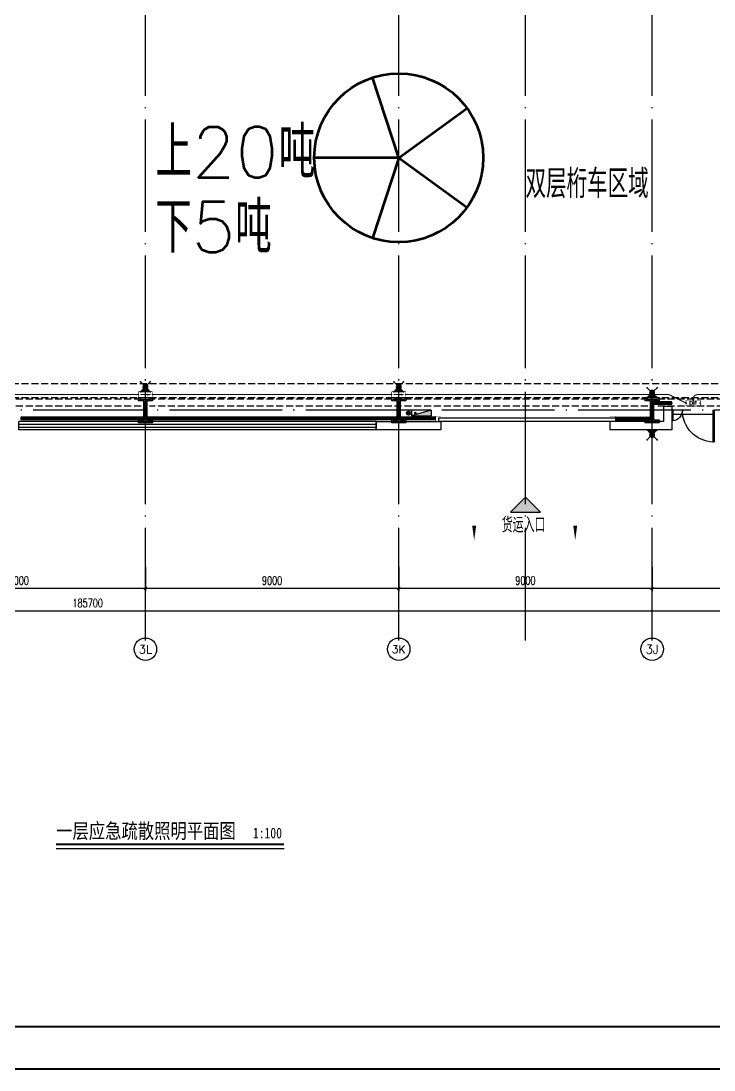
# Model space of a CAD drawing. Extents: x -1396510 to 1250330, y -1892470 to 1623980.
# Drawn here: x 424946 to 449566, y -1383327 to -1346036 of the extents above; entities that cross this region are included whole.
import ezdxf
from ezdxf.enums import TextEntityAlignment as Align

# ---------------------------------------------------------------- set-up
doc = ezdxf.new("R2010")
doc.units = 0
doc.header["$LTSCALE"] = 1000
doc.header["$MEASUREMENT"] = 0
for name, pattern in [('10平面$0$DASH', [0.35, 0.25, -0.1]), ('DASH', [0.35, 0.25, -0.1]), ('DOTE', [2.42, 2, -0.2, 0.02, -0.2])]:
    doc.linetypes.add(name, pattern=pattern)
doc.layers.get('Defpoints').update_dxf_attribs({"color": 210})
for name, color, linetype in [('0-cxFrame', 155, 'Continuous'), ('10平面$0$WINDOW', 4, 'Continuous'), ('A-AXIS-D', 1, 'Continuous'), ('A-AXIS-DOTE', 14, 'DOTE'), ('A-AXIS-SYMB', 3, 'Continuous'), ('A-HATCH-2', 251, 'Continuous'), ('A-HRAIL', 173, 'Continuous'), ('A-LIN-V', 9, 'Continuous'), ('A-SFCE', 30, 'Continuous'), ('A-TEXT', 61, 'Continuous'), ('A-WINDOW', 140, 'Continuous'), ('AS-COLN', 6, 'Continuous'), ('AS-WALL', 40, 'Continuous'), ('DIM_SYMB', 3, 'Continuous'), ('EQUIP-应急', 3, 'Continuous'), ('EQUIP-照明', 3, 'Continuous'), ('FH-tri', 180, 'Continuous'), ('PUB_TEXT', 7, 'Continuous'), ('SB_ZF消火栓', 10, 'Continuous'), ('SB_ZF消火栓M', 10, 'Continuous'), ('WIRE-照明', 1, 'Continuous'), ('建-窗', 4, 'Continuous')]:
    doc.layers.add(name, color=color, linetype=linetype)
doc.layers.add('0-cxText', color=131, linetype='Continuous', lineweight=25)
doc.layers.add('LG-ZF消防', color=1, linetype='Continuous', lineweight=60)
doc.layers.add('A-云线2', color=3, linetype='Continuous', plot=False)
doc.styles.add('-宋体', font='', dxfattribs={"width": 0.8})
doc.styles.add('_TCH_AXIS', font='COMPLEX', dxfattribs={"bigfont": 'GBCBIG'})
doc.styles.add('_TCH_DIM_T3', font='SIMPLEX', dxfattribs={"width": 0.705882, "bigfont": 'GBCBIG'})
doc.styles.add('_TEL_DIM', font='SIMPLEX', dxfattribs={"width": 0.8, "height": 3.5, "bigfont": 'HZTXT'})
doc.styles.add('A-STANDARD', font='SIMPLEX', dxfattribs={"bigfont": 'GBCBIG'})
doc.styles.add('cx_tuming', font='simhei.ttf')
doc.styles.add('cx_tuqian1', font='')
doc.styles.get("Standard").update_dxf_attribs({"font": 'gbenor.shx', "bigfont": 'gbcbig.shx'})
doc.styles.add('黑体', font='simhei.ttf', dxfattribs={"height": 12})
doc.styles.get('-宋体').set_extended_font_data('SimSun')
doc.styles.get('cx_tuqian1').set_extended_font_data('SimSun')
doc.dimstyles.new('_TCH_ARCH&&100', dxfattribs={"dimtxt": 297.5, "dimasz": 100, "dimexe": 100, "dimexo": 100, "dimgap": 126.25, "dimtad": 1, "dimdec": 0, "dimzin": 0, "dimdsep": 46, "dimtxsty": '_TCH_DIM_T3', "dimblk": 'ARCHTICK', "dimcen": 0.09, "dimclrt": 7, "dimazin": 2, "dimtfac": 1, "dimtdec": 0, "dimtix": 1, "dimtmove": 2, "dimatfit": 3, "dimfxl": 0, "dimtolj": 1, "dimtzin": 0, "dimarcsym": 0})

# ---------------------------------------------------------------- blocks, each defined once
blk = doc.blocks.new('G$C2F382D44')
at = {"color": 0, "style": 'A-STANDARD'}
for s, p in [('上20吨', (-2949, 425)), ('下5吨', (-2952, -2245))]:
    blk.add_text(s, height=1800, dxfattribs=at).set_placement(p)
blk = doc.blocks.new('10平面$0$$DorLib2D$00000126')
at = {"color": 0, "linetype": 'Continuous'}
for p, q in [((-0.532, 0.5), (-0.532, 0.9)), ((0.532, 0.9), (0.532, 0.5))]:
    blk.add_line(p, q, dxfattribs=at)
at = {"color": 0, "linetype": '10平面$0$DASH'}
for p, q in [((-0.532, 0.9), (0.532, 0.9)), ((-0.532, 0.5), (0.532, 0.5))]:
    blk.add_line(p, q, dxfattribs=at)
blk = doc.blocks.new('WINDOW2DLIB$DYNSTYLE$00000005')
at = {"color": 0}
for points in [[(-0.5, 0.5), (-0.5, -0.5)], [(-0.5, 0.5), (0.5, 0.5)], [(0.5, -0.5), (0.5, 0.5)], [(0.5, 0.1667), (-0.5, 0.1667)], [(0.5, -0.1667), (-0.5, -0.1667)], [(-0.5, -0.5), (0.5, -0.5)]]:
    blk.add_lwpolyline(points, dxfattribs=at)
blk = doc.blocks.new('DOOR2DLIB$SYSLIB$00000123')
at = {"color": 0}
for p, q in [((0.475, -0.001), (0.475, 0.752)), ((0.475, 0.752), (0.5, 0.752)), ((0.5, -0.001), (0.5, 0.752)), ((-0.5, 0), (-0.5, 0.252)), ((-0.475, 0.252), (-0.5, 0.252)), ((-0.475, 0), (-0.475, 0.252)), ((-0.475, 0), (-0.5, 0)), ((0.475, -0.001), (0.5, -0.001))]:
    blk.add_line(p, q, dxfattribs=at)
for centre, radius, start, end in [((0.505, -0.002), 0.755, 92.2493, 179.7238), ((-0.501, 0.003), 0.251, 359.7899, 84.0974)]:
    blk.add_arc(centre, radius, start, end, dxfattribs=at)
blk = doc.blocks.new('42343243')
at = {"layer": '10平面$0$WINDOW'}
blk.add_line((-198654, 1222620), (-200154, 1222620), dxfattribs=at)
at = {"layer": 'AS-WALL'}
for p, q in [((-208354, 1223170), (-210654, 1223170)), ((-210654, 1223170), (-210654, 1222870)), ((-208354, 1222870), (-208354, 1223170)), ((-200154, 1223170), (-202354, 1223170)), ((-202354, 1222870), (-202354, 1223170)), ((-200154, 1222620), (-200154, 1223170)), ((-210654, 1222870), (-208354, 1222870)), ((-200454, 1222870), (-202354, 1222870)), ((-200454, 1222320), (-200454, 1222870)), ((-200154, 1222320), (-200154, 1222620)), ((-200454, 1222320), (-200154, 1222320))]:
    blk.add_line(p, q, dxfattribs=at)
at = {"layer": '10平面$0$WINDOW', "zscale": 300}
for name, p, xscale, yscale, rotation in [('DOOR2DLIB$SYSLIB$00000123', (-199404, 1222470), -1500, -1500, 179.9999999999555), ('10平面$0$$DorLib2D$00000126', (-205254, 1223020), 6000, 300, 180)]:
    blk.add_blockref(name, p, dxfattribs=dict(at, xscale=xscale, yscale=yscale, rotation=rotation))
at = {"layer": '建-窗', "xscale": -12700, "yscale": -300, "zscale": 300, "rotation": 359.999999999664}
blk.add_blockref('WINDOW2DLIB$DYNSTYLE$00000005', (-217004, 1223020), dxfattribs=at)
blk = doc.blocks.new('4324324')
at = {"layer": 'A-HATCH-2', "color": 8, "linetype": 'DASH'}
for p, q in [((-312854, 549870), (-138054, 549870)), ((-312854, 549370), (-138054, 549370))]:
    blk.add_line(p, q, dxfattribs=at)
blk = doc.blocks.new('w4324324')
at = {"layer": 'A-HATCH-2', "color": 0, "lineweight": 60}
for q in [(-1694760, 686605), (-1697614, 684532), (-1691907, 684532), (-1696524, 681178), (-1692997, 681178)]:
    blk.add_line((-1694760, 683605), q, dxfattribs=at)
blk.add_circle((-1694760, 683605), 3000, dxfattribs=at)
blk = doc.blocks.new('342343')
at = {"layer": 'A-LIN-V', "color": 8}
blk.add_blockref('w4324324', (1030710, 9556), dxfattribs=at)
blk = doc.blocks.new('w42343243')
at = {"layer": 'A-HATCH-2', "color": 8}
blk.add_lwpolyline([(-165104, 621070), (-164604, 621070), (-164604, 620958), (-164800, 620958), (-164800, 620282), (-164604, 620282), (-164604, 620170), (-165104, 620170), (-165104, 620282), (-164908, 620282), (-164908, 620958), (-165104, 620958)], close=True, dxfattribs=at)
at = {"layer": 'AS-COLN', "color": 3}
blk.add_lwpolyline([(-165054, 621020), (-164654, 621020), (-164654, 621008), (-164850, 621008), (-164850, 620232), (-164654, 620232), (-164654, 620220), (-165054, 620220), (-165054, 620232), (-164858, 620232), (-164858, 621008), (-165054, 621008)], close=True, dxfattribs=at)
blk = doc.blocks.new('42343')
at = {"layer": 'A-WINDOW'}
for p in [(-54000, -71700), (-45000, -71700), (-36000, -71700)]:
    blk.add_blockref('w42343243', p, dxfattribs=at)
blk = doc.blocks.new('3333')
at = {"layer": 'A-SFCE', "const_width": 20}
blk.add_lwpolyline([(-227064, 766320), (-227064, 766510), (-227244, 766510), (-227244, 766320)], dxfattribs=at)
blk = doc.blocks.new('A$C5D961328')
at = {"layer": 'SB_ZF消火栓'}
blk.add_hatch(color=256, dxfattribs=at).paths.add_polyline_path([(0, 40), (700, 40), (700, 240)])
for p, q in [((700, 240), (0, 240)), ((0, 240), (0, 40)), ((700, 240), (0, 40)), ((0, 40), (700, 40)), ((700, 240), (700, 40))]:
    blk.add_line(p, q, dxfattribs=at)
at = {"layer": 'SB_ZF消火栓', "color": 1}
blk.add_circle((140, 140), 32.5, dxfattribs=at)
blk = doc.blocks.new('we42342343234')
at = {"layer": 'LG-ZF消防'}
blk.add_circle((-209504, 548820), 50, dxfattribs=at)
at = {"layer": 'SB_ZF消火栓M'}
blk.add_blockref('A$C5D961328', (-209404, 548680), dxfattribs=at)
blk = doc.blocks.new('_ArchTick')
at = {"color": 0, "linetype": 'ByBlock', "const_width": 0.4}
blk.add_lwpolyline([(-0.5, -0.5), (0.5, 0.5)], dxfattribs=at)
blk = doc.blocks.new('*D5809')
at = {"layer": 'A-AXIS-D', "color": 0, "lineweight": -2, "transparency": 16777216}
for p, q in [((85000, -77370), (85000, -78228)), ((94000, -77370), (94000, -78228)), ((85000, -78128), (94000, -78128))]:
    blk.add_line(p, q, dxfattribs=at)
at = {"layer": 'Defpoints', "color": 0, "transparency": 16777216}
for p in [(85000, -77270), (94000, -77270), (94000, -78128)]:
    blk.add_point(p, dxfattribs=at)
at = {"layer": 'A-AXIS-D', "color": 0, "lineweight": -2, "transparency": 16777216, "xscale": 100, "yscale": 100, "zscale": 100, "rotation": 180}
blk.add_blockref('_ArchTick', (85000, -78128), dxfattribs=at)
at = {"layer": 'A-AXIS-D', "color": 0, "lineweight": -2, "transparency": 16777216, "xscale": 100, "yscale": 100, "zscale": 100}
blk.add_blockref('_ArchTick', (94000, -78128), dxfattribs=at)
at = {"layer": 'A-AXIS-D', "color": 7, "transparency": 16777216, "insert": (89500, -77853), "char_height": 297.5, "attachment_point": 5, "style": '_TCH_DIM_T3'}
blk.add_mtext('\\A1;9000', dxfattribs=at)
blk = doc.blocks.new('*D5810')
at = {"layer": 'A-AXIS-D', "color": 0, "lineweight": -2, "transparency": 16777216}
for p, q in [((94000, -77370), (94000, -78228)), ((103000, -77370), (103000, -78228)), ((94000, -78128), (103000, -78128))]:
    blk.add_line(p, q, dxfattribs=at)
at = {"layer": 'Defpoints', "color": 0, "transparency": 16777216}
for p in [(94000, -77270), (103000, -77270), (103000, -78128)]:
    blk.add_point(p, dxfattribs=at)
at = {"layer": 'A-AXIS-D', "color": 0, "lineweight": -2, "transparency": 16777216, "xscale": 100, "yscale": 100, "zscale": 100, "rotation": 180}
blk.add_blockref('_ArchTick', (94000, -78128), dxfattribs=at)
at = {"layer": 'A-AXIS-D', "color": 0, "lineweight": -2, "transparency": 16777216, "xscale": 100, "yscale": 100, "zscale": 100}
blk.add_blockref('_ArchTick', (103000, -78128), dxfattribs=at)
at = {"layer": 'A-AXIS-D', "color": 7, "transparency": 16777216, "insert": (98500, -77853), "char_height": 297.5, "attachment_point": 5, "style": '_TCH_DIM_T3'}
blk.add_mtext('\\A1;9000', dxfattribs=at)
blk = doc.blocks.new('*D5811')
at = {"layer": 'A-AXIS-D', "color": 0, "lineweight": -2, "transparency": 16777216}
for p, q in [((103000, -77370), (103000, -78228)), ((112000, -77370), (112000, -78228)), ((103000, -78128), (112000, -78128))]:
    blk.add_line(p, q, dxfattribs=at)
at = {"layer": 'Defpoints', "color": 0, "transparency": 16777216}
for p in [(103000, -77270), (112000, -77270), (112000, -78128)]:
    blk.add_point(p, dxfattribs=at)
at = {"layer": 'A-AXIS-D', "color": 0, "lineweight": -2, "transparency": 16777216, "xscale": 100, "yscale": 100, "zscale": 100, "rotation": 180}
blk.add_blockref('_ArchTick', (103000, -78128), dxfattribs=at)
at = {"layer": 'A-AXIS-D', "color": 0, "lineweight": -2, "transparency": 16777216, "xscale": 100, "yscale": 100, "zscale": 100}
blk.add_blockref('_ArchTick', (112000, -78128), dxfattribs=at)
at = {"layer": 'A-AXIS-D', "color": 7, "transparency": 16777216, "insert": (107500, -77853), "char_height": 297.5, "attachment_point": 5, "style": '_TCH_DIM_T3'}
blk.add_mtext('\\A1;9000', dxfattribs=at)
blk = doc.blocks.new('*D5812')
at = {"layer": 'A-AXIS-D', "color": 0, "lineweight": -2, "transparency": 16777216}
for p, q in [((112000, -77370), (112000, -78228)), ((121000, -77370), (121000, -78228)), ((112000, -78128), (121000, -78128))]:
    blk.add_line(p, q, dxfattribs=at)
at = {"layer": 'Defpoints', "color": 0, "transparency": 16777216}
for p in [(112000, -77270), (121000, -77270), (121000, -78128)]:
    blk.add_point(p, dxfattribs=at)
at = {"layer": 'A-AXIS-D', "color": 0, "lineweight": -2, "transparency": 16777216, "xscale": 100, "yscale": 100, "zscale": 100, "rotation": 180}
blk.add_blockref('_ArchTick', (112000, -78128), dxfattribs=at)
at = {"layer": 'A-AXIS-D', "color": 0, "lineweight": -2, "transparency": 16777216, "xscale": 100, "yscale": 100, "zscale": 100}
blk.add_blockref('_ArchTick', (121000, -78128), dxfattribs=at)
at = {"layer": 'A-AXIS-D', "color": 7, "transparency": 16777216, "insert": (116500, -77853), "char_height": 297.5, "attachment_point": 5, "style": '_TCH_DIM_T3'}
blk.add_mtext('\\A1;9000', dxfattribs=at)
blk = doc.blocks.new('*D5830')
at = {"layer": 'A-AXIS-D', "color": 0, "lineweight": -2, "transparency": 16777216}
for p, q in [((-900, -77470), (-900, -79028)), ((184800, -77470), (184800, -79028)), ((-900, -78928), (184800, -78928))]:
    blk.add_line(p, q, dxfattribs=at)
at = {"layer": 'Defpoints', "color": 0, "transparency": 16777216}
for p in [(-900, -77370), (184800, -77370), (184800, -78928)]:
    blk.add_point(p, dxfattribs=at)
at = {"layer": 'A-AXIS-D', "color": 0, "lineweight": -2, "transparency": 16777216, "xscale": 100, "yscale": 100, "zscale": 100, "rotation": 180}
blk.add_blockref('_ArchTick', (-900, -78928), dxfattribs=at)
at = {"layer": 'A-AXIS-D', "color": 0, "lineweight": -2, "transparency": 16777216, "xscale": 100, "yscale": 100, "zscale": 100}
blk.add_blockref('_ArchTick', (184800, -78928), dxfattribs=at)
at = {"layer": 'A-AXIS-D', "color": 7, "transparency": 16777216, "insert": (91950, -78653), "char_height": 297.5, "attachment_point": 5, "style": '_TCH_DIM_T3'}
blk.add_mtext('\\A1;185700', dxfattribs=at)
blk = doc.blocks.new('99平面图例外参$0$$LinePat$圆环')
for points in [[(0, 150), (300, 150)], [(0, 0), (300, 0)], [(0, -150), (300, -150)]]:
    blk.add_lwpolyline(points)
at = {"color": 0}
blk.add_circle((150, 0), 150, dxfattribs=at)
blk = doc.blocks.new('$equip_U$00000203(DESKTOP-H88E2E2)')
at = {"color": 7, "lineweight": 0}
for p, q in [((-0.35, -0.15), (-0.2, -0.15)), ((-0.35, -0.45), (-0.35, -0.15)), ((-0.35, -0.29), (-0.26, -0.29)), ((-0.35, -0.45), (-0.2, -0.45)), ((-0.13, -0.15), (0.03, -0.45)), ((-0.13, -0.45), (0.03, -0.15)), ((0.1, -0.45), (0.1, -0.15)), ((0.19, -0.15), (0.35, -0.15)), ((0.27, -0.15), (0.27, -0.45))]:
    blk.add_line(p, q, dxfattribs=at)
at = {"lineweight": 0, "const_width": 0.0571}
blk.add_lwpolyline([(-0.66, -0.6), (0.66, -0.6, 0.414214), (0.72, -0.54), (0.72, -0.06, 0.414213), (0.66, 0), (-0.66, 0, 0.414214), (-0.72, -0.06, 0), (-0.72, -0.54, 0.414245), (-0.66, -0.6, 18481.445439)], format="xyb", dxfattribs=at)
for p in [(0, 0), (-0.72, -0.3), (0, -0.6), (0.72, -0.3)]:
    blk.add_point(p)
at = {"color": 7, "style": '_TEL_DIM', "flags": 1}
for tag in ['A', 'REMARK']:
    blk.add_attdef(tag, text='', height=0.00002, dxfattribs=at).set_placement((0, 0), align=Align.MIDDLE_CENTER)
blk = doc.blocks.new('$equip_U$00000208(EQ-138-沈勤辉)')
blk.add_hatch(color=256).paths.add_polyline_path([(0.21, 0.37), (0.5, 0.3), (0.21, 0.23)])
at = {"color": 7, "lineweight": 0}
blk.add_line((-0.5, 0.3), (0.21, 0.3), dxfattribs=at)
at = {"lineweight": 0, "const_width": 0.0571}
blk.add_lwpolyline([(-0.66, 0), (0.66, 0, 0.414214), (0.72, 0.06), (0.72, 0.54, 0.414213), (0.66, 0.6), (-0.66, 0.6, 0.414214), (-0.72, 0.54, 0), (-0.72, 0.06, 0.414245), (-0.66, 0, 18481.445439)], format="xyb", dxfattribs=at)
blk.add_lwpolyline([(0.21, 0.37), (0.5, 0.3), (0.21, 0.23), (0.21, 0.37)], dxfattribs=at)
for p in [(-0.72, 0.3), (0, 0.6), (0, 0), (0.72, 0.3)]:
    blk.add_point(p)
at = {"color": 7, "style": '_TEL_DIM', "flags": 1}
for tag in ['A', 'REMARK']:
    blk.add_attdef(tag, text='', height=0.00002, dxfattribs=at).set_placement((0, 0), align=Align.MIDDLE_CENTER)
blk = doc.blocks.new('$equip$00003158')
h = blk.add_hatch(color=256)
h.dxf.hatch_style = 1
h.paths.add_polyline_path([(0, 0.25, -0.198912), (-0.18, 0.32), (-0.5, 0), (0.5, 0), (0.18, 0.32, -0.198912)])
blk.add_hatch(color=256).paths.add_polyline_path([(0, 0.75, 1), (0, 0.25, 1)])
for p, q in [((-0.5, 1), (-0.18, 0.68)), ((-0.5, 0), (-0.18, 0.32)), ((-0.5, 0), (0.5, 0)), ((0.18, 0.68), (0.5, 1)), ((0.18, 0.32), (0.5, 0))]:
    blk.add_line(p, q)
blk.add_circle((0, 0.5), 0.25)
for p in [(-0.5, 1), (-0.5, 0), (0, 0), (0.5, 1), (0.5, 0)]:
    blk.add_point(p)
at = {"color": 7, "style": '_TEL_DIM', "flags": 1}
for tag in ['A', 'REMARK']:
    blk.add_attdef(tag, text='', height=0.00002, dxfattribs=at).set_placement((0, 0), align=Align.MIDDLE_CENTER)
blk = doc.blocks.new('TK22.A0+2 L(Dragon)')
at = {"layer": '0-cxFrame', "color": 7, "const_width": 0.5}
blk.add_lwpolyline([(0, 0), (-1783, 0), (-1783, 841), (0, 841)], close=True, dxfattribs=at)
at = {"layer": '0-cxFrame', "const_width": 0.5}
blk.add_lwpolyline([(-80, 10), (-1763, 10), (-1763, 831), (-80, 831)], close=True, dxfattribs=at)
at = {"style": '黑体', "flags": 4}
blk.add_attdef('图幅', text='', height=3.3, dxfattribs=at).set_placement((-40, 3), align=Align.RIGHT)
at = {"layer": '0-cxText', "flags": 4}
for tag, height, style, p in [('建设单位', 3.5, 'cx_tuming', (-45, 240)), ('项目名称', 3.5, 'cx_tuming', (-45, 210)), ('子项名称', 3.5, 'cx_tuming', (-45, 180)), ('工程编号', 3.3, 'cx_tuqian1', (-35, 165)), ('图名1', 3.5, 'cx_tuming', (-45, 87)), ('图名2', 3.5, 'cx_tuming', (-45, 79)), ('图名3', 3.5, 'cx_tuming', (-45, 71)), ('出图日期', 3.3, 'cx_tuqian1', (-39, 60)), ('专业', 3.3, 'cx_tuqian1', (-55, 52)), ('图号', 3.3, 'cx_tuqian1', (-55, 44)), ('版次', 3.3, 'cx_tuqian1', (-20, 44))]:
    blk.add_attdef(tag, text='', height=height, dxfattribs=dict(at, style=style)).set_placement(p, align=Align.MIDDLE)
at = {"layer": 'Defpoints', "color": 6, "flags": 4}
for tag, height, style, p in [('tufu', 3.3, '黑体', (-12, 12)), ('dwfname', 4, 'cx_tuqian1', (-80, 3))]:
    blk.add_attdef(tag, text='', height=height, dxfattribs=dict(at, style=style)).set_placement(p, align=Align.RIGHT)
blk = doc.blocks.new('世赫3#厂房一层0821')
at = {"layer": 'FH-tri'}
h = blk.add_hatch(color=8, dxfattribs=at)
h.dxf.hatch_style = 1
h.paths.add_polyline_path([(106969.7, -75422.6), (108030.3, -75422.6), (107500, -74892.3)])
at = {"layer": 'A-AXIS-D'}
for centre in [(94000, -80296), (103000, -80296), (112000, -80296)]:
    blk.add_circle(centre, 400, dxfattribs=at)
at = {"layer": 'A-AXIS-DOTE', "color": 8, "ltscale": 2}
for p, q in [((94000, -79980), (94000, 5514)), ((103000, -79980), (103000, 5514)), ((107500, -79980), (107500, 5514)), ((112000, -79980), (112000, 5514)), ((190814.2, -71800), (-5155.8, -71800))]:
    blk.add_line(p, q, dxfattribs=at)
at = {"layer": 'A-AXIS-SYMB', "color": 8}
for points in [[(105680, -74962.3, 0, 0, 0), (105680, -76422.3, 0, 140, 0), (105680, -75897.3, 0, 0, 0)], [(109270, -74962.3, 0, 0, 0), (109270, -76422.3, 0, 140, 0), (109270, -75897.3, 0, 0, 0)]]:
    blk.add_lwpolyline(points, format="xyseb", dxfattribs=at)
at = {"layer": 'A-SFCE', "color": 2, "linetype": 'DASH'}
for p, q in [((93850, -71400), (85150, -71400)), ((120850, -71400), (112150, -71400)), ((93850, -71650), (85150, -71650)), ((120850, -71650), (112150, -71650))]:
    blk.add_line(p, q, dxfattribs=at)
at = {"layer": 'A-SFCE', "linetype": 'DASH'}
for p, q in [((111850, -71400), (94150, -71400)), ((111850, -71650), (94150, -71650))]:
    blk.add_line(p, q, dxfattribs=at)
at = {"layer": 'FH-tri', "color": 8}
blk.add_lwpolyline([(106969.7, -75422.6), (108030.3, -75422.6), (108030.3, -75422.6), (107500, -74892.3)], close=True, dxfattribs=at)
at = {"color": 8}
blk.add_blockref('G$C2F382D44', (97304.2, -63950), dxfattribs=at)
at = {"layer": 'A-HRAIL', "yscale": 0.3333333333111111, "zscale": 0.3333333333111111}
for p, xscale, rotation in [((112161.7, -71549.9), 0.3588888659795701, 180), ((112269.3, -71549.9), 0.3588888659795701, 180), ((112377, -71549.9), 0.3588888659795701, 180), ((112484.7, -71549.9), 0.3588888659795701, 180), ((112592.3, -71549.9), 0.3588888659795701, 180), ((112700, -71549.9), 0.3588888659795701, 180), ((89682, -72093.9), 0.3384127415242964, 180.0000000002033), ((89783.5, -72093.9), 0.3384127415242964, 180.0000000002033), ((89885, -72093.9), 0.3384127415242964, 180.0000000002033), ((89986.6, -72093.9), 0.3384127415242964, 180.0000000002033), ((90088.1, -72093.9), 0.3384127415242964, 180.0000000002033), ((90189.6, -72093.9), 0.3384127415242964, 180.0000000002033), ((90291.1, -72093.9), 0.3384127415242964, 180.0000000002033), ((90392.7, -72093.9), 0.3384127415242964, 180.0000000002033), ((90494.2, -72093.9), 0.3384127415242964, 180.0000000002033), ((90595.7, -72093.9), 0.3384127415242964, 180.0000000002033), ((90697.2, -72093.9), 0.3384127415242964, 180.0000000002033), ((90798.8, -72093.9), 0.3384127415242964, 180.0000000002033), ((90900.3, -72093.9), 0.3384127415242964, 180.0000000002033), ((91001.8, -72093.9), 0.3384127415242964, 180.0000000002033), ((91103.3, -72093.9), 0.3384127415242964, 180.0000000002033), ((91204.9, -72093.9), 0.3384127415242964, 180.0000000002033), ((91306.4, -72093.9), 0.3384127415242964, 180.0000000002033), ((91407.9, -72093.9), 0.3384127415242964, 180.0000000002033), ((91509.4, -72093.9), 0.3384127415242964, 180.0000000002033), ((91611, -72093.9), 0.3384127415242964, 180.0000000002033), ((91712.5, -72093.9), 0.3384127415242964, 180.0000000002033), ((91814, -72093.9), 0.3384127415242964, 180.0000000002033), ((91915.5, -72093.9), 0.3384127415242964, 180.0000000002033), ((92017, -72093.9), 0.3384127415242964, 180.0000000002033), ((92118.6, -72093.9), 0.3384127415242964, 180.0000000002033), ((92220.1, -72093.9), 0.3384127415242964, 180.0000000002033), ((92321.6, -72093.9), 0.3384127415242964, 180.0000000002033), ((92423.1, -72093.9), 0.3384127415242964, 180.0000000002033), ((92524.7, -72093.9), 0.3384127415242964, 180.0000000002033), ((92626.2, -72093.9), 0.3384127415242964, 180.0000000002033), ((92727.7, -72093.9), 0.3384127415242964, 180.0000000002033), ((92829.2, -72093.9), 0.3384127415242964, 180.0000000002033), ((92930.8, -72093.9), 0.3384127415242964, 180.0000000002033), ((93032.3, -72093.9), 0.3384127415242964, 180.0000000002033), ((93133.8, -72093.9), 0.3384127415242964, 180.0000000002033), ((93235.3, -72093.9), 0.3384127415242964, 180.0000000002033), ((93336.9, -72093.9), 0.3384127415242964, 180.0000000002033), ((93438.4, -72093.9), 0.3384127415242964, 180.0000000002033), ((93539.9, -72093.9), 0.3384127415242964, 180.0000000002033), ((93641.4, -72093.9), 0.3384127415242964, 180.0000000002033), ((93743, -72093.9), 0.3384127415242964, 180.0000000002033), ((93844.5, -72093.9), 0.3384127415242964, 180.0000000002033), ((93946, -72093.9), 0.3384127415242964, 180.0000000002033), ((94155, -72093.9), 0.3368181817957273, 180.0000000002033), ((94256.1, -72093.9), 0.3368181817957273, 180.0000000002033), ((94357.1, -72093.9), 0.3368181817957273, 180.0000000002033), ((94458.2, -72093.9), 0.3368181817957273, 180.0000000002033), ((94559.2, -72093.9), 0.3368181817957273, 180.0000000002033), ((94660.3, -72093.9), 0.3368181817957273, 180.0000000002033), ((94761.3, -72093.9), 0.3368181817957273, 180.0000000002033), ((94862.4, -72093.9), 0.3368181817957273, 180.0000000002033), ((94963.4, -72093.9), 0.3368181817957273, 180.0000000002033), ((95064.5, -72093.9), 0.3368181817957273, 180.0000000002033), ((95165.5, -72093.9), 0.3368181817957273, 180.0000000002033), ((95266.5, -72093.9), 0.3368181817957273, 180.0000000002033), ((95367.6, -72093.9), 0.3368181817957273, 180.0000000002033), ((95468.6, -72093.9), 0.3368181817957273, 180.0000000002033), ((95569.7, -72093.9), 0.3368181817957273, 180.0000000002033), ((95670.7, -72093.9), 0.3368181817957273, 180.0000000002033), ((95771.8, -72093.9), 0.3368181817957273, 180.0000000002033), ((95872.8, -72093.9), 0.3368181817957273, 180.0000000002033), ((95973.9, -72093.9), 0.3368181817957273, 180.0000000002033), ((96074.9, -72093.9), 0.3368181817957273, 180.0000000002033), ((96176, -72093.9), 0.3368181817957273, 180.0000000002033), ((96277, -72093.9), 0.3368181817957273, 180.0000000002033), ((96378, -72093.9), 0.3368181817957273, 180.0000000002033), ((96479.1, -72093.9), 0.3368181817957273, 180.0000000002033), ((96580.1, -72093.9), 0.3368181817957273, 180.0000000002033), ((96681.2, -72093.9), 0.3368181817957273, 180.0000000002033), ((96782.2, -72093.9), 0.3368181817957273, 180.0000000002033), ((96883.3, -72093.9), 0.3368181817957273, 180.0000000002033), ((96984.3, -72093.9), 0.3368181817957273, 180.0000000002033), ((97085.4, -72093.9), 0.3368181817957273, 180.0000000002033), ((97186.4, -72093.9), 0.3368181817957273, 180.0000000002033), ((97287.5, -72093.9), 0.3368181817957273, 180.0000000002033), ((97388.5, -72093.9), 0.3368181817957273, 180.0000000002033), ((97489.5, -72093.9), 0.3368181817957273, 180.0000000002033), ((97590.6, -72093.9), 0.3368181817957273, 180.0000000002033), ((97691.6, -72093.9), 0.3368181817957273, 180.0000000002033), ((97792.7, -72093.9), 0.3368181817957273, 180.0000000002033), ((97893.7, -72093.9), 0.3368181817957273, 180.0000000002033), ((97994.8, -72093.9), 0.3368181817957273, 180.0000000002033), ((98095.8, -72093.9), 0.3368181817957273, 180.0000000002033), ((98196.9, -72093.9), 0.3368181817957273, 180.0000000002033), ((98297.9, -72093.9), 0.3368181817957273, 180.0000000002033), ((98399, -72093.9), 0.3368181817957273, 180.0000000002033), ((98500, -72093.9), 0.3368181817957273, 180.0000000002033), ((98601, -72093.9), 0.3368181817957273, 180.0000000002033), ((98702.1, -72093.9), 0.3368181817957273, 180.0000000002033), ((98803.1, -72093.9), 0.3368181817957273, 180.0000000002033), ((98904.2, -72093.9), 0.3368181817957273, 180.0000000002033), ((99005.2, -72093.9), 0.3368181817957273, 180.0000000002033), ((99106.3, -72093.9), 0.3368181817957273, 180.0000000002033), ((99207.3, -72093.9), 0.3368181817957273, 180.0000000002033), ((99308.4, -72093.9), 0.3368181817957273, 180.0000000002033), ((99409.4, -72093.9), 0.3368181817957273, 180.0000000002033), ((99510.5, -72093.9), 0.3368181817957273, 180.0000000002033), ((99611.5, -72093.9), 0.3368181817957273, 180.0000000002033), ((99712.5, -72093.9), 0.3368181817957273, 180.0000000002033), ((99813.6, -72093.9), 0.3368181817957273, 180.0000000002033), ((99914.6, -72093.9), 0.3368181817957273, 180.0000000002033), ((100015.7, -72093.9), 0.3368181817957273, 180.0000000002033), ((100116.7, -72093.9), 0.3368181817957273, 180.0000000002033), ((100217.8, -72093.9), 0.3368181817957273, 180.0000000002033), ((100318.8, -72093.9), 0.3368181817957273, 180.0000000002033), ((100419.9, -72093.9), 0.3368181817957273, 180.0000000002033), ((100520.9, -72093.9), 0.3368181817957273, 180.0000000002033), ((100622, -72093.9), 0.3368181817957273, 180.0000000002033), ((100723, -72093.9), 0.3368181817957273, 180.0000000002033), ((100824, -72093.9), 0.3368181817957273, 180.0000000002033), ((100925.1, -72093.9), 0.3368181817957273, 180.0000000002033), ((101026.1, -72093.9), 0.3368181817957273, 180.0000000002033), ((101127.2, -72093.9), 0.3368181817957273, 180.0000000002033), ((101228.2, -72093.9), 0.3368181817957273, 180.0000000002033), ((101329.3, -72093.9), 0.3368181817957273, 180.0000000002033), ((101430.3, -72093.9), 0.3368181817957273, 180.0000000002033), ((101531.4, -72093.9), 0.3368181817957273, 180.0000000002033), ((101632.4, -72093.9), 0.3368181817957273, 180.0000000002033), ((101733.5, -72093.9), 0.3368181817957273, 180.0000000002033), ((101834.5, -72093.9), 0.3368181817957273, 180.0000000002033), ((101935.5, -72093.9), 0.3368181817957273, 180.0000000002033), ((102036.6, -72093.9), 0.3368181817957273, 180.0000000002033), ((102137.6, -72093.9), 0.3368181817957273, 180.0000000002033), ((102238.7, -72093.9), 0.3368181817957273, 180.0000000002033), ((102339.7, -72093.9), 0.3368181817957273, 180.0000000002033), ((102440.8, -72093.9), 0.3368181817957273, 180.0000000002033), ((102541.8, -72093.9), 0.3368181817957273, 180.0000000002033), ((102642.9, -72093.9), 0.3368181817957273, 180.0000000002033), ((102743.9, -72093.9), 0.3368181817957273, 180.0000000002033), ((102845, -72093.9), 0.3368181817957273, 180.0000000002033), ((102946, -72093.9), 0.3368181817957273, 180.0000000002033), ((103157.8, -72093.9), 0.3461108940266491, 180.0000000002034), ((103261.7, -72093.9), 0.3461108940266491, 180.0000000002034), ((103365.5, -72093.9), 0.3461108940266491, 180.0000000002034), ((103469.3, -72093.9), 0.3461108940266491, 180.0000000002034), ((103573.2, -72093.9), 0.3461108940266491, 180.0000000002034), ((103677, -72093.9), 0.3461108940266491, 180.0000000002034), ((103780.8, -72093.9), 0.3461108940266491, 180.0000000002034), ((103884.7, -72093.9), 0.3461108940266491, 180.0000000002034), ((103988.5, -72093.9), 0.3461108940266491, 180.0000000002034), ((104092.3, -72093.9), 0.3461108940266491, 180.0000000002034), ((104196.2, -72093.9), 0.3461108940266491, 180.0000000002034), ((104300, -72093.9), 0.3461108940266491, 180.0000000002034), ((110700, -72093.9), -0.3461108940266491, 179.9999999997966), ((110803.8, -72093.9), -0.3461108940266491, 179.9999999997966), ((110907.7, -72093.9), -0.3461108940266491, 179.9999999997966), ((111011.5, -72093.9), -0.3461108940266491, 179.9999999997966), ((111115.3, -72093.9), -0.3461108940266491, 179.9999999997966), ((111219.2, -72093.9), -0.3461108940266491, 179.9999999997966), ((111323, -72093.9), -0.3461108940266491, 179.9999999997966), ((111426.8, -72093.9), -0.3461108940266491, 179.9999999997966), ((111530.7, -72093.9), -0.3461108940266491, 179.9999999997966), ((111634.5, -72093.9), -0.3461108940266491, 179.9999999997966), ((111738.3, -72093.9), -0.3461108940266491, 179.9999999997966), ((111842.2, -72093.9), -0.3461108940266491, 179.9999999997966)]:
    blk.add_blockref('99平面图例外参$0$$LinePat$圆环', p, dxfattribs=dict(at, xscale=xscale, rotation=rotation))
at = {"layer": 'A-LIN-V', "color": 8, "rotation": 90}
blk.add_blockref('342343', (796160.7, 601225), dxfattribs=at)
at = {"layer": 'A-SFCE', "xscale": -1, "rotation": 90}
blk.add_blockref('3333', (870820.8, -299254.1), dxfattribs=at)
at = {"layer": 'A-SFCE', "rotation": 270}
blk.add_blockref('3333', (-655820.8, -299254.1), dxfattribs=at)
at = {"layer": 'A-WINDOW'}
for name in ['42343', '4324324']:
    blk.add_blockref(name, (312854.2, -620720), dxfattribs=at)
at = {"layer": 'A-WINDOW', "xscale": -1, "rotation": 180}
blk.add_blockref('42343243', (312854.2, 1150670), dxfattribs=at)
at = {"layer": 'SB_ZF消火栓'}
blk.add_blockref('we42342343234', (312854.2, -620720), dxfattribs=at)
at = {"layer": 'A-AXIS-D', "color": 7, "style": '_TCH_AXIS'}
for s, height, p, p2 in [('3L', 294.28, (93761.8, -80443.2), (94238.2, -80443.2)), ('3K', 270.86, (102754.9, -80431.5), (103245.1, -80431.5)), ('3J', 321.14, (111770.6, -80456.6), (112229.4, -80456.6))]:
    blk.add_text(s, height=height, dxfattribs=at).set_placement(p, p2, align=Align.FIT)
at = {"layer": 'A-TEXT', "color": 8, "style": 'A-STANDARD'}
blk.add_text('货运入口', height=540.14, dxfattribs=at).set_placement((106658.7, -76144.7))
at = {"layer": 'PUB_TEXT', "color": 8}
blk.add_text('双层桁车区域', height=1012.77, dxfattribs=at).set_placement((107504.8, -64255.8))
at = {"layer": 'A-AXIS-D'}
for base, p1, p2, picture, middle in [((184800, -78927.8), (-900, -77369.8), (184800, -77369.8), '*D5830', (91950, -78652.8)), ((94000, -78127.8), (85000, -77269.8), (94000, -77269.8), '*D5809', (89500, -77852.8)), ((103000, -78127.8), (94000, -77269.8), (103000, -77269.8), '*D5810', (98500, -77852.8)), ((112000, -78127.8), (103000, -77269.8), (112000, -77269.8), '*D5811', (107500, -77852.8)), ((121000, -78127.8), (112000, -77269.8), (121000, -77269.8), '*D5812', (116500, -77852.8))]:
    dim = blk.add_linear_dim(base=base, p1=p1, p2=p2, angle=0, dimstyle='_TCH_ARCH&&100', dxfattribs=at)
    dim.commit()
    dim.dimension.update_dxf_attribs({"geometry": picture, "text_midpoint": middle, "dimtype": 161})

msp = doc.modelspace()

# ---------------------------------------------------------------- linework, layer by layer
at = {"layer": 'DIM_SYMB', "const_width": 70}
msp.add_lwpolyline([(426194.8, -1375310), (434293.9, -1375310)], dxfattribs=at)
at = {"layer": 'DIM_SYMB'}
msp.add_lwpolyline([(426194.8, -1375450), (434293.9, -1375450)], dxfattribs=at)
at = {"layer": 'WIRE-照明', "color": 6, "linetype": 'DASH', "const_width": 35}
for points in [[(420617.9, -1359319), (429113.7, -1359319)], [(429617.9, -1359319), (438113.7, -1359319)], [(438617.9, -1359319), (447317.6, -1359319)], [(447365.8, -1360574), (447365.8, -1359424)], [(447400.9, -1359319), (447970.2, -1359319)], [(447970.2, -1359319), (448573.7, -1359619)], [(448825.8, -1359514), (448825.8, -1359469)], [(448965.6, -1359319), (456113.7, -1359319)]]:
    msp.add_lwpolyline(points, dxfattribs=at)
msp.add_lwpolyline([(448975.8, -1359319, 0.4142136), (448825.8, -1359469)], format="xyb", dxfattribs=at)

# ---------------------------------------------------------------- block references
at = {"layer": '0-cxFrame', "xscale": 150, "yscale": 150, "zscale": 150}
msp.add_blockref('TK22.A0+2 L(Dragon)', (572116.2, -1383290), dxfattribs=at)
at = {"layer": 'A-云线2'}
msp.add_blockref('世赫3#厂房一层0821', (335365.8, -1288074), dxfattribs=at)
at = {"layer": 'EQUIP-应急', "xscale": -350.0000000000001, "yscale": 350.0000000000001, "zscale": 350.0000000000001}
for p in [(429365.8, -1359214), (438365.8, -1359214), (447365.8, -1359424)]:
    msp.add_blockref('$equip$00003158', p, dxfattribs=at)
at = {"layer": 'EQUIP-应急', "xscale": -350.0000000000001, "yscale": 350.0000000000001, "zscale": 350.0000000000001, "rotation": 180}
msp.add_blockref('$equip$00003158', (447365.8, -1360574), dxfattribs=at)
at = {"layer": 'EQUIP-照明', "xscale": 350, "yscale": 350, "zscale": 350}
for name, p in [('$equip_U$00000208(EQ-138-沈勤辉)', (429365.8, -1359424)), ('$equip_U$00000208(EQ-138-沈勤辉)', (438365.8, -1359424)), ('$equip_U$00000203(DESKTOP-H88E2E2)', (448825.8, -1359514))]:
    msp.add_blockref(name, p, dxfattribs=at)

# ---------------------------------------------------------------- texts
at = {"layer": 'PUB_TEXT', "style": '-宋体', "width": 0.8}
for s, height, p in [('一层应急疏散照明平面图', 531.646, (426194.8, -1375093.2)), ('1:100', 379.75, (433184.6, -1375093.2))]:
    msp.add_text(s, height=height, dxfattribs=at).set_placement(p)

doc.saveas('drawing.dxf')
